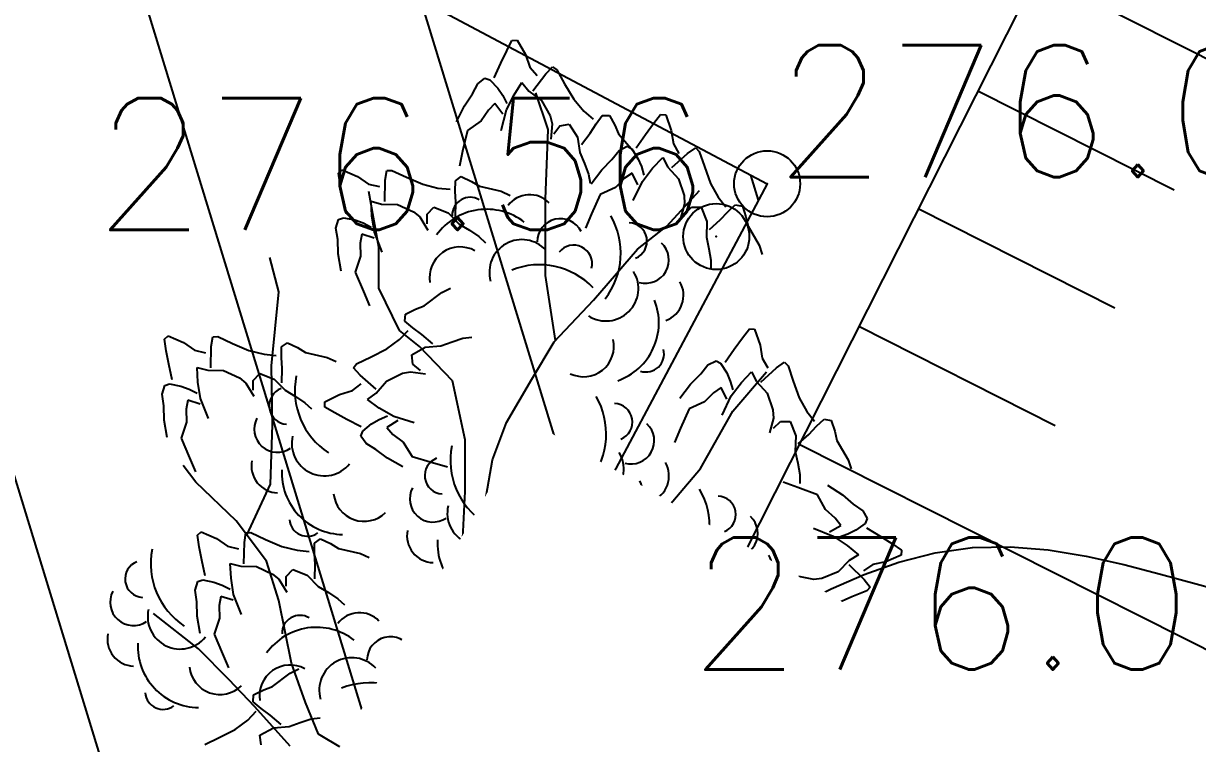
# Model space of a CAD drawing. Header units: millimetres. Extents: x 524954 to 526204, y 9523489 to 9524010.
# Drawn here: x 525325.79 to 525334.68, y 9523794.46 to 9523799.92 of the extents above; entities that cross this region are included whole.
import ezdxf
from ezdxf import colors
from ezdxf.entities.mleader import LeaderData, LeaderLine
from ezdxf.enums import TextEntityAlignment as Align
from ezdxf.math import Vec2, Vec3

# ---------------------------------------------------------------- set-up
doc = ezdxf.new("R2010")
doc.units = ezdxf.units.MM
doc.header["$PDMODE"] = 32
doc.header["$PDSIZE"] = 0.5
doc.linetypes.add('ACAD_ISO12W100', pattern=[21, 12, -3, 0, -3, 0, -3])
for name, color, linetype in [('Arbre', 34, 'ACAD_ISO12W100'), ('Bati', 6, 'Continuous'), ('Bati_H', 1, 'Continuous'), ('Bord Fleuve', 4, 'ACAD_ISO12W100'), ('CN_02_00', 4, 'Continuous'), ('ETQ IMPAIR', 7, 'Continuous'), ('Haut_Talus', 30, 'Continuous'), ('Talus', 2, 'Continuous'), ('TopoAlt', 3, 'Continuous'), ('TOPOJIS', 7, 'Continuous')]:
    doc.layers.add(name, color=color, linetype=linetype)
doc.styles.add('Simplex 1.0', font='Simplex.shx', dxfattribs={"width": 0.99, "height": 1})
doc.styles.get("Standard").update_dxf_attribs({"font": 'arial.ttf'})

# ---------------------------------------------------------------- blocks, each defined once
blk = doc.blocks.new('TCPOINT M')
at = {"color": 0}
blk.add_point((0, 0), dxfattribs=at)
at = {"layer": 'TopoAlt', "style": 'Simplex 1.0', "width": 0.99}
blk.add_attdef('ALT', (0.15, 0.15), '', height=1, dxfattribs=at)
blk = doc.blocks.new('v088')
at = {"color": 3, "linetype": 'Continuous'}
for p, q in [((-0.0239, 12.3184), (0.0161, 12.3965)), ((0.0161, 12.3965), (0.0546, 12.3999)), ((0.0546, 12.3999), (0.1184, 12.2906)), ((-0.0686, 12.2238), (-0.0239, 12.3184)), ((0.1184, 12.2906), (0.1522, 12.1952)), ((-0.1179, 12.1126), (-0.0686, 12.2238)), ((0.1522, 12.1952), (0.2074, 12.1313)), ((0.2717, 12.1435), (0.3242, 12.1966)), ((0.3242, 12.1966), (0.3557, 12.1751)), ((-0.2428, 12.0693), (-0.1881, 12.111)), ((-0.1881, 12.111), (-0.1505, 12.0986)), ((-0.1505, 12.0986), (-0.0915, 12.0354)), ((0.1746, 12.0155), (0.2717, 12.1435)), ((0.3557, 12.1751), (0.415, 12.0689)), ((-0.2828, 11.9912), (-0.2428, 12.0693)), ((-0.0915, 12.0354), (-0.0536, 11.98)), ((0.0317, 11.9844), (0.0922, 12.0781)), ((0.0922, 12.0781), (0.1437, 12.0135)), ((0.1437, 12.0135), (0.2395, 11.9416)), ((0.415, 12.0689), (0.4841, 11.9528)), ((-0.344, 11.9013), (-0.2828, 11.9912)), ((-0.1123, 11.9179), (-0.1618, 11.8694)), ((-0.0542, 11.8389), (-0.1123, 11.9179)), ((-0.0536, 11.98), (-0.0225, 11.9193)), ((-0.0252, 11.8718), (0.0317, 11.9844)), ((0.2395, 11.9416), (0.3048, 11.8248)), ((0.4841, 11.9528), (0.5601, 11.8616)), ((-0.4033, 11.7804), (-0.344, 11.9013)), ((-0.1618, 11.8694), (-0.2169, 11.7884)), ((-0.066, 11.7153), (-0.0252, 11.8718)), ((0.5601, 11.8616), (0.6304, 11.8005)), ((0.6527, 11.7656), (0.6994, 11.8293)), ((0.6994, 11.8293), (0.7544, 11.828)), ((0.7544, 11.828), (0.796, 11.7537)), ((1.0886, 11.7676), (1.1424, 11.8368)), ((1.1424, 11.8368), (1.1809, 11.833)), ((1.1809, 11.833), (1.2232, 11.7138)), ((-0.2169, 11.7884), (-0.3202, 11.714)), ((0.3048, 11.8248), (0.32, 11.7651)), ((0.32, 11.7651), (0.3106, 11.6498)), ((0.3344, 11.6895), (0.378, 11.7487)), ((0.378, 11.7487), (0.4498, 11.7623)), ((0.4498, 11.7623), (0.5114, 11.6644)), ((0.6075, 11.6944), (0.6527, 11.7656)), ((0.796, 11.7537), (0.824, 11.6885)), ((1.027, 11.683), (1.0886, 11.7676)), ((-0.3202, 11.714), (-0.3572, 11.5582)), ((0.5114, 11.6644), (0.5299, 11.5465)), ((0.5418, 11.6075), (0.6075, 11.6944)), ((0.824, 11.6885), (0.9344, 11.5607)), ((0.9578, 11.583), (1.027, 11.683)), ((1.2232, 11.7138), (1.2386, 11.6137)), ((0.7732, 11.4945), (0.827, 11.5637)), ((0.827, 11.5637), (0.8886, 11.5945)), ((0.8886, 11.5945), (0.9232, 11.5753)), ((0.9232, 11.5753), (0.9693, 11.5022)), ((0.9344, 11.5607), (0.97, 11.497)), ((1.2386, 11.6137), (1.2809, 11.5407)), ((1.3463, 11.5407), (1.4079, 11.583)), ((1.4079, 11.583), (1.4348, 11.556)), ((-0.3572, 11.5582), (-0.3824, 11.4437)), ((0.5299, 11.5465), (0.5653, 11.4632)), ((0.6962, 11.4176), (0.7732, 11.4945)), ((0.9693, 11.5022), (0.9963, 11.4406)), ((1.0809, 11.4291), (1.1578, 11.5099)), ((1.1578, 11.5099), (1.1963, 11.4368)), ((1.2271, 11.433), (1.3463, 11.5407)), ((1.4348, 11.556), (1.4733, 11.4406)), ((-1.2987, 11.3921), (-1.2695, 11.4174)), ((-1.2853, 11.3054), (-1.2987, 11.3921)), ((-1.2695, 11.4174), (-1.1537, 11.3664)), ((-0.9434, 11.3371), (-0.9319, 11.4109)), ((-0.9319, 11.4109), (-0.8938, 11.412)), ((-0.8938, 11.412), (-0.7835, 11.3608)), ((0.5653, 11.4632), (0.5962, 11.3829)), ((0.5962, 11.3829), (0.6091, 11.3149)), ((0.6155, 11.3099), (0.6962, 11.4176)), ((0.927, 11.3906), (0.8693, 11.3522)), ((0.9693, 11.3022), (0.927, 11.3906)), ((0.9963, 11.4406), (1.0155, 11.3753)), ((1.004, 11.3291), (1.0809, 11.4291)), ((1.1963, 11.4368), (1.2771, 11.3483)), ((1.4733, 11.4406), (1.5194, 11.3137)), ((-1.266, 11.2026), (-1.2853, 11.3054)), ((-1.1537, 11.3664), (-1.0704, 11.3089)), ((-1.0704, 11.3089), (-0.9882, 11.2895)), ((-0.9469, 11.1764), (-0.9434, 11.3371)), ((-0.7835, 11.3608), (-0.6595, 11.3072)), ((-0.6595, 11.3072), (-0.5444, 11.2779)), ((-0.4131, 11.2545), (-0.4126, 11.3334)), ((-0.4126, 11.3334), (-0.3673, 11.3647)), ((-0.3673, 11.3647), (-0.2901, 11.3288)), ((-0.2901, 11.3288), (-0.2291, 11.2925)), ((0.8693, 11.3522), (0.8001, 11.2829)), ((0.9347, 11.1829), (1.004, 11.3291)), ((1.2771, 11.3483), (1.3194, 11.2214)), ((1.5194, 11.3137), (1.5771, 11.2099)), ((-0.5444, 11.2779), (-0.4516, 11.2697)), ((-0.4079, 11.1703), (-0.4131, 11.2545)), ((-0.2291, 11.2925), (-0.0648, 11.2537)), ((-0.0648, 11.2537), (0.0014, 11.223)), ((0.6847, 11.2291), (0.6193, 11.0829)), ((0.8001, 11.2829), (0.6847, 11.2291)), ((1.3194, 11.2214), (1.3232, 11.1598)), ((1.5771, 11.2099), (1.6348, 11.1368)), ((-1.2408, 11.0836), (-1.266, 11.2026)), ((-1.0503, 11.1789), (-0.9708, 11.1567)), ((-1.0444, 11.0675), (-1.0503, 11.1789)), ((-0.9708, 11.1567), (-0.851, 11.1547)), ((-0.851, 11.1547), (-0.7296, 11.0984)), ((-0.6257, 11.0796), (-0.5755, 11.1328)), ((-0.5755, 11.1328), (-0.4682, 11.0896)), ((-0.4102, 11.0614), (-0.4079, 11.1703)), ((1.3232, 11.1598), (1.2925, 11.0483)), ((1.3232, 11.0829), (1.3771, 11.1329)), ((1.3771, 11.1329), (1.4502, 11.1329)), ((1.4502, 11.1329), (1.4925, 11.0252)), ((1.6502, 11.0983), (1.7079, 11.1522)), ((1.7079, 11.1522), (1.7617, 11.1406)), ((1.7617, 11.1406), (1.7887, 11.0598)), ((-1.3166, 10.9752), (-1.2967, 11.0411)), ((-1.2967, 11.0411), (-1.2589, 11.0531)), ((-1.2589, 11.0531), (-1.1741, 11.0365)), ((-1.1741, 11.0365), (-1.1109, 11.0139)), ((-1.0245, 10.9429), (-1.0444, 11.0675)), ((-0.7296, 11.0984), (-0.6822, 11.0589)), ((-0.6822, 11.0589), (-0.6222, 10.96)), ((-0.6263, 11.0061), (-0.6257, 11.0796)), ((-0.4682, 11.0896), (-0.3841, 11.005)), ((0.6193, 11.0829), (0.5731, 10.9752)), ((1.5117, 10.9637), (1.5925, 11.0368)), ((1.5925, 11.0368), (1.6502, 11.0983)), ((1.7887, 11.0598), (1.8041, 10.9906)), ((-1.3032, 10.8885), (-1.3166, 10.9752)), ((-1.1109, 11.0139), (-1.0501, 10.983)), ((-0.9657, 10.7922), (-1.0245, 10.9429)), ((-0.3841, 11.005), (-0.3065, 10.9583)), ((-0.3065, 10.9583), (-0.2344, 10.9114)), ((1.4925, 11.0252), (1.4886, 10.906)), ((1.8041, 10.9906), (1.8887, 10.8444)), ((-1.3, 10.7798), (-1.3032, 10.8885)), ((-1.122, 10.9292), (-1.1336, 10.8608)), ((-1.1336, 10.8608), (-1.1308, 10.7629)), ((-1.0286, 10.8992), (-1.122, 10.9292)), ((-0.2344, 10.9114), (-0.1841, 10.8638)), ((1.4886, 10.906), (1.5079, 10.8175)), ((-1.2771, 10.6471), (-1.3, 10.7798)), ((-1.1308, 10.7629), (-1.1708, 10.642)), ((1.5079, 10.8175), (1.5233, 10.7329)), ((1.8887, 10.8444), (1.9118, 10.7752)), ((1.5233, 10.7329), (1.5233, 10.6636)), ((-1.1708, 10.642), (-1.1094, 10.4942)), ((-1.1094, 10.4942), (-1.0628, 10.3867)), ((-0.514, 10.4875), (-0.4484, 10.5194)), ((-0.648, 10.3846), (-0.514, 10.4875)), ((-0.7957, 10.2682), (-0.7912, 10.3231)), ((-0.7912, 10.3231), (-0.7146, 10.3603)), ((-0.7146, 10.3603), (-0.648, 10.3846)), ((-0.7348, 10.218), (-0.7957, 10.2682)), ((-2.6162, 10.1323), (-2.587, 10.1577)), ((-2.587, 10.1577), (-2.4712, 10.1066)), ((-2.2608, 10.0773), (-2.2494, 10.1511)), ((-2.2494, 10.1511), (-2.2113, 10.1522)), ((-2.2113, 10.1522), (-2.101, 10.101)), ((-0.8359, 10.1311), (-0.7709, 10.1978)), ((-0.6662, 10.1688), (-0.7348, 10.218)), ((-0.5833, 10.0982), (-0.6662, 10.1688)), ((-0.4378, 10.1134), (-0.3559, 10.1397)), ((-0.3559, 10.1397), (-0.2873, 10.1487)), ((1.7002, 10.0578), (1.7617, 10.1424)), ((1.7617, 10.1424), (1.8156, 10.2117)), ((1.8156, 10.2117), (1.8541, 10.2078)), ((1.8541, 10.2078), (1.8964, 10.0886)), ((-2.6028, 10.0456), (-2.6162, 10.1323)), ((-2.4712, 10.1066), (-2.3879, 10.0492)), ((-2.3879, 10.0492), (-2.3057, 10.0298)), ((-2.2643, 9.9167), (-2.2608, 10.0773)), ((-2.101, 10.101), (-1.977, 10.0475)), ((-1.7305, 9.9947), (-1.7301, 10.0737)), ((-1.7301, 10.0737), (-1.6848, 10.1049)), ((-1.6848, 10.1049), (-1.6075, 10.069)), ((-1.6075, 10.069), (-1.5466, 10.0327)), ((-1.0512, 9.9981), (-0.9313, 10.0604)), ((-0.9313, 10.0604), (-0.8359, 10.1311)), ((-0.7431, 10.0152), (-0.6418, 10.0712)), ((-0.6418, 10.0712), (-0.5231, 10.0829)), ((-0.5231, 10.0829), (-0.4378, 10.1134)), ((1.631, 9.9578), (1.7002, 10.0578)), ((1.8964, 10.0886), (1.9118, 9.9886)), ((-2.5835, 9.9428), (-2.6028, 10.0456)), ((-1.977, 10.0475), (-1.8618, 10.0181)), ((-1.8618, 10.0181), (-1.7691, 10.0099)), ((-1.7254, 9.9105), (-1.7305, 9.9947)), ((-1.5466, 10.0327), (-1.3822, 9.9939)), ((-1.3822, 9.9939), (-1.316, 9.9632)), ((-1.1606, 9.945), (-1.0512, 9.9981)), ((-0.7336, 9.9427), (-0.7431, 10.0152)), ((1.5002, 9.9386), (1.5617, 9.9693)), ((1.5617, 9.9693), (1.5963, 9.9501)), ((1.9118, 9.9886), (1.9541, 9.9155)), ((-2.5582, 9.8238), (-2.5835, 9.9428)), ((-2.3678, 9.9191), (-2.2883, 9.8969)), ((-2.3619, 9.8077), (-2.3678, 9.9191)), ((-2.2883, 9.8969), (-2.1685, 9.895)), ((-2.1685, 9.895), (-2.0471, 9.8386)), ((-1.9432, 9.8199), (-1.893, 9.873)), ((-1.893, 9.873), (-1.7856, 9.8299)), ((-1.7277, 9.8016), (-1.7254, 9.9105)), ((-1.1838, 9.9148), (-1.1606, 9.945)), ((-1.1339, 9.8592), (-1.1838, 9.9148)), ((-0.9342, 9.8156), (-0.8138, 9.874)), ((-0.8138, 9.874), (-0.7533, 9.8858)), ((-0.7533, 9.8858), (-0.6387, 9.8698)), ((-0.677, 9.8958), (-0.7336, 9.9427)), ((1.4463, 9.8693), (1.5002, 9.9386)), ((1.5963, 9.9501), (1.6425, 9.877)), ((1.6425, 9.877), (1.6694, 9.8155)), ((1.7541, 9.8039), (1.831, 9.8847)), ((1.831, 9.8847), (1.8695, 9.8116)), ((1.9002, 9.8078), (2.0195, 9.9155)), ((2.0195, 9.9155), (2.081, 9.9578)), ((2.081, 9.9578), (2.1079, 9.9309)), ((2.1079, 9.9309), (2.1464, 9.8155)), ((-2.634, 9.7155), (-2.6142, 9.7814)), ((-2.6142, 9.7814), (-2.5764, 9.7933)), ((-2.5764, 9.7933), (-2.4916, 9.7768)), ((-2.3419, 9.6831), (-2.3619, 9.8077)), ((-2.0471, 9.8386), (-1.9997, 9.7992)), ((-1.9997, 9.7992), (-1.9397, 9.7002)), ((-1.9438, 9.7464), (-1.9432, 9.8199)), ((-1.7856, 9.8299), (-1.7015, 9.7452)), ((-1.1923, 9.7429), (-1.1254, 9.7944)), ((-1.0116, 9.755), (-1.1339, 9.8592)), ((-1.0114, 9.724), (-0.9342, 9.8156)), ((1.2886, 9.6847), (1.3694, 9.7924)), ((1.3694, 9.7924), (1.4463, 9.8693)), ((1.6694, 9.8155), (1.6887, 9.7501)), ((1.6771, 9.7039), (1.7541, 9.8039)), ((1.8695, 9.8116), (1.9502, 9.7232)), ((2.1464, 9.8155), (2.1926, 9.6885)), ((-2.6206, 9.6288), (-2.634, 9.7155)), ((-2.4916, 9.7768), (-2.4283, 9.7541)), ((-2.4283, 9.7541), (-2.3676, 9.7232)), ((-1.7015, 9.7452), (-1.624, 9.6985)), ((-1.624, 9.6985), (-1.5519, 9.6516)), ((-1.4022, 9.6572), (-1.2895, 9.7147)), ((-1.2895, 9.7147), (-1.1923, 9.7429)), ((-1.0789, 9.6763), (-1.0114, 9.724)), ((1.5425, 9.727), (1.4733, 9.6578)), ((1.6002, 9.7655), (1.5425, 9.727)), ((1.6425, 9.677), (1.6002, 9.7655)), ((1.6079, 9.5578), (1.6771, 9.7039)), ((1.9502, 9.7232), (1.9925, 9.5962)), ((-2.6175, 9.52), (-2.6206, 9.6288)), ((-2.4395, 9.6694), (-2.4511, 9.6011)), ((-2.3461, 9.6395), (-2.4395, 9.6694)), ((-2.2831, 9.5325), (-2.3419, 9.6831)), ((-1.5519, 9.6516), (-1.5015, 9.6041)), ((-1.401, 9.6186), (-1.4022, 9.6572)), ((-1.3254, 9.5742), (-1.401, 9.6186)), ((-0.9888, 9.6106), (-1.0789, 9.6763)), ((-0.8796, 9.5473), (-0.9888, 9.6106)), ((1.3579, 9.6039), (1.2925, 9.4577)), ((1.4733, 9.6578), (1.3579, 9.6039)), ((2.1926, 9.6885), (2.2503, 9.5847)), ((-2.5946, 9.3874), (-2.6175, 9.52)), ((-2.4511, 9.6011), (-2.4483, 9.5032)), ((-1.2335, 9.5242), (-1.3254, 9.5742)), ((-1.1253, 9.4685), (-1.2335, 9.5242)), ((-1.0467, 9.4905), (-0.9892, 9.5252)), ((-0.9892, 9.5252), (-0.9269, 9.5527)), ((-0.8484, 9.5165), (-0.9306, 9.463)), ((-0.7257, 9.4976), (-0.8796, 9.5473)), ((1.9964, 9.5347), (1.9656, 9.4231)), ((1.9925, 9.5962), (1.9964, 9.5347)), ((2.2503, 9.5847), (2.308, 9.5116)), ((2.3233, 9.4731), (2.381, 9.527)), ((2.381, 9.527), (2.4349, 9.5154)), ((2.4349, 9.5154), (2.4618, 9.4347)), ((-2.4483, 9.5032), (-2.4883, 9.3823)), ((-1.1278, 9.3984), (-1.1132, 9.4352)), ((-1.1132, 9.4352), (-1.0467, 9.4905)), ((-0.9306, 9.463), (-0.885, 9.4108)), ((1.2925, 9.4577), (1.2463, 9.35)), ((1.9964, 9.4577), (2.0502, 9.5077)), ((2.0502, 9.5077), (2.1233, 9.5077)), ((2.1233, 9.5077), (2.1656, 9.4)), ((2.2657, 9.4116), (2.3233, 9.4731)), ((2.4618, 9.4347), (2.4772, 9.3654)), ((-2.4883, 9.3823), (-2.4269, 9.2344)), ((-1.0892, 9.3413), (-1.1278, 9.3984)), ((-1.0136, 9.2969), (-1.0892, 9.3413)), ((-0.885, 9.4108), (-0.8073, 9.3511)), ((-0.8073, 9.3511), (-0.7389, 9.2437)), ((2.1656, 9.4), (2.1618, 9.2808)), ((2.1849, 9.3385), (2.2657, 9.4116)), ((2.4772, 9.3654), (2.5618, 9.2193)), ((-0.9273, 9.2307), (-1.0136, 9.2969)), ((2.1618, 9.2808), (2.181, 9.1923)), ((-2.4269, 9.2344), (-2.3802, 9.1269)), ((-0.81, 9.1646), (-0.9273, 9.2307)), ((-0.7389, 9.2437), (-0.5855, 9.1979)), ((-0.5855, 9.1979), (-0.4727, 9.1661)), ((2.181, 9.1923), (2.1964, 9.1077)), ((2.5618, 9.2193), (2.5849, 9.15)), ((2.1964, 9.1077), (2.1964, 9.0385)), ((2.1801, 9.009), (2.0697, 9.0483)), ((2.3301, 8.953), (2.1801, 9.009)), ((2.4064, 9.0272), (2.519, 8.9533)), ((2.3912, 8.8412), (2.3301, 8.953)), ((2.519, 8.9533), (2.6006, 8.8814)), ((2.4646, 8.7765), (2.3912, 8.8412)), ((2.6006, 8.8814), (2.6731, 8.832)), ((2.6731, 8.832), (2.7077, 8.7725)), ((2.421, 8.6735), (2.5067, 8.7213)), ((2.5067, 8.7213), (2.4646, 8.7765)), ((2.6907, 8.7368), (2.6207, 8.6861)), ((2.7077, 8.7725), (2.6907, 8.7368)), ((-2.3661, 8.6466), (-2.3369, 8.6719)), ((-2.3527, 8.5599), (-2.3661, 8.6466)), ((-2.3369, 8.6719), (-2.2212, 8.6209)), ((-2.0108, 8.5916), (-1.9993, 8.6654)), ((-1.9993, 8.6654), (-1.9613, 8.6665)), ((-1.9613, 8.6665), (-1.8509, 8.6153)), ((2.2998, 8.7005), (2.4501, 8.6406)), ((2.4501, 8.6406), (2.5548, 8.5702)), ((2.5609, 8.6554), (2.4969, 8.632)), ((2.6207, 8.6861), (2.5609, 8.6554)), ((2.7005, 8.7027), (2.8047, 8.6399)), ((2.8047, 8.6399), (2.8931, 8.5838)), ((-2.3334, 8.4571), (-2.3527, 8.5599)), ((-2.2212, 8.6209), (-2.1379, 8.5634)), ((-2.1379, 8.5634), (-2.0557, 8.544)), ((-2.0143, 8.4309), (-2.0108, 8.5916)), ((-1.8509, 8.6153), (-1.7269, 8.5617)), ((-1.7269, 8.5617), (-1.6118, 8.5324)), ((-1.4805, 8.509), (-1.4801, 8.5879)), ((-1.4801, 8.5879), (-1.4347, 8.6192)), ((-1.4347, 8.6192), (-1.3575, 8.5833)), ((-1.3575, 8.5833), (-1.2966, 8.547)), ((-1.2966, 8.547), (-1.1322, 8.5082)), ((2.5548, 8.5702), (2.6402, 8.4985)), ((2.8931, 8.5838), (2.9656, 8.5345)), ((-2.3082, 8.3381), (-2.3334, 8.4571)), ((-1.6118, 8.5324), (-1.519, 8.5242)), ((-1.4754, 8.4248), (-1.4805, 8.509)), ((-1.1322, 8.5082), (-1.066, 8.4775)), ((2.5697, 8.4555), (2.4865, 8.3693)), ((2.6402, 8.4985), (2.5697, 8.4555)), ((2.9641, 8.4958), (2.8478, 8.4461)), ((2.9656, 8.5345), (2.9641, 8.4958)), ((-2.1178, 8.4334), (-2.0382, 8.4112)), ((-2.1118, 8.322), (-2.1178, 8.4334)), ((-2.0382, 8.4112), (-1.9184, 8.4092)), ((-1.9184, 8.4092), (-1.7971, 8.3529)), ((-1.6931, 8.3341), (-1.643, 8.3873)), ((-1.643, 8.3873), (-1.5356, 8.3441)), ((-1.4776, 8.3159), (-1.4754, 8.4248)), ((2.4865, 8.3693), (2.3625, 8.3191)), ((2.5678, 8.4245), (2.6828, 8.3123)), ((2.749, 8.4244), (2.6787, 8.3776)), ((2.8478, 8.4461), (2.749, 8.4244)), ((-2.384, 8.2298), (-2.3641, 8.2956)), ((-2.3641, 8.2956), (-2.3264, 8.3076)), ((-2.3264, 8.3076), (-2.2415, 8.291)), ((-2.2415, 8.291), (-2.1783, 8.2684)), ((-2.0919, 8.1974), (-2.1118, 8.322)), ((-1.7971, 8.3529), (-1.7497, 8.3134)), ((-1.7497, 8.3134), (-1.6897, 8.2145)), ((-1.6937, 8.2606), (-1.6931, 8.3341)), ((-1.5356, 8.3441), (-1.4515, 8.2595)), ((2.3013, 8.3113), (2.188, 8.335)), ((2.2245, 8.3065), (2.2778, 8.2559)), ((2.3625, 8.3191), (2.3013, 8.3113)), ((2.6828, 8.3123), (2.7289, 8.2536)), ((-2.3706, 8.1431), (-2.384, 8.2298)), ((-2.1895, 8.1837), (-2.2011, 8.1153)), ((-2.0961, 8.1537), (-2.1895, 8.1837)), ((-2.1783, 8.2684), (-2.1175, 8.2375)), ((-2.0331, 8.0467), (-2.0919, 8.1974)), ((-1.4515, 8.2595), (-1.374, 8.2128)), ((-1.374, 8.2128), (-1.3019, 8.1659)), ((2.2824, 8.183), (2.1776, 8.1339)), ((2.2778, 8.2559), (2.2824, 8.183)), ((2.7037, 8.225), (2.591, 8.1793)), ((2.7289, 8.2536), (2.7037, 8.225)), ((-2.3674, 8.0343), (-2.3706, 8.1431)), ((-2.2011, 8.1153), (-2.1982, 8.0174)), ((-1.3019, 8.1659), (-1.2515, 8.1184)), ((1.9713, 8.1055), (1.8878, 8.0848)), ((2.0584, 8.1303), (1.9713, 8.1055)), ((2.1776, 8.1339), (2.0584, 8.1303)), ((2.1174, 8.1109), (2.1954, 8.0349)), ((2.4672, 8.1253), (2.3672, 8.0611)), ((2.591, 8.1793), (2.4672, 8.1253)), ((-2.3445, 7.9016), (-2.3674, 8.0343)), ((-2.1982, 8.0174), (-2.2383, 7.8966)), ((1.8878, 8.0848), (1.8187, 8.0804)), ((2.1954, 8.0349), (2.2605, 7.9811)), ((2.3672, 8.0611), (2.2979, 7.9989)), ((2.2605, 7.9811), (2.3179, 7.927)), ((2.3179, 7.927), (2.3098, 7.8725)), ((-2.2383, 7.8966), (-2.1768, 7.7487)), ((1.8965, 7.8022), (1.7861, 7.8414)), ((2.2308, 7.8405), (2.1627, 7.8208)), ((2.3098, 7.8725), (2.2308, 7.8405)), ((-2.1768, 7.7487), (-2.1302, 7.6412)), ((2.0465, 7.7461), (1.8965, 7.8022)), ((2.1627, 7.8208), (2.0222, 7.7271)), ((2.1075, 7.6343), (2.0465, 7.7461)), ((2.1227, 7.8203), (2.2353, 7.7465)), ((2.2353, 7.7465), (2.3169, 7.6746)), ((2.0222, 7.7271), (1.9545, 7.6997)), ((2.3169, 7.6746), (2.3894, 7.6252)), ((-1.7972, 7.4997), (-1.6632, 7.6026)), ((-1.6632, 7.6026), (-1.5976, 7.6345)), ((2.1809, 7.5696), (2.1075, 7.6343)), ((2.223, 7.5144), (2.1809, 7.5696)), ((2.3894, 7.6252), (2.424, 7.5657)), ((2.424, 7.5657), (2.407, 7.5299)), ((-1.9404, 7.4382), (-1.8638, 7.4754)), ((-1.8638, 7.4754), (-1.7972, 7.4997)), ((2.0162, 7.4937), (2.1664, 7.4338)), ((2.1373, 7.4666), (2.223, 7.5144)), ((2.337, 7.4793), (2.2772, 7.4485)), ((2.407, 7.5299), (2.337, 7.4793)), ((2.4169, 7.4959), (2.521, 7.4331)), ((-1.9448, 7.3833), (-1.9404, 7.4382)), ((-1.8839, 7.3331), (-1.9448, 7.3833)), ((2.1664, 7.4338), (2.2711, 7.3633)), ((2.2772, 7.4485), (2.2132, 7.4252)), ((2.521, 7.4331), (2.6094, 7.377)), ((-1.985, 7.2461), (-1.9201, 7.3129)), ((-1.8154, 7.2839), (-1.8839, 7.3331)), ((-1.0336, 7.2746), (-0.9936, 7.3527)), ((-0.9936, 7.3527), (-0.9551, 7.3561)), ((-0.9551, 7.3561), (-0.8913, 7.2468)), ((2.2711, 7.3633), (2.3565, 7.2916)), ((2.3565, 7.2916), (2.286, 7.2486)), ((2.6094, 7.377), (2.6819, 7.3276)), ((2.6819, 7.3276), (2.6805, 7.289)), ((-2.0805, 7.1754), (-1.985, 7.2461)), ((-1.7325, 7.2133), (-1.8154, 7.2839)), ((-1.6722, 7.1979), (-1.587, 7.2285)), ((-1.587, 7.2285), (-1.5051, 7.2548)), ((-1.5051, 7.2548), (-1.4365, 7.2638)), ((-1.0783, 7.18), (-1.0336, 7.2746)), ((-0.8913, 7.2468), (-0.8575, 7.1514)), ((2.286, 7.2486), (2.2028, 7.1624)), ((2.2841, 7.2177), (2.3991, 7.1055)), ((2.4653, 7.2176), (2.395, 7.1707)), ((2.5641, 7.2392), (2.4653, 7.2176)), ((2.6805, 7.289), (2.5641, 7.2392)), ((-2.2004, 7.1132), (-2.0805, 7.1754)), ((-1.8923, 7.1303), (-1.791, 7.1862)), ((-1.8828, 7.0578), (-1.8923, 7.1303)), ((-1.791, 7.1862), (-1.6722, 7.1979)), ((-1.1277, 7.0688), (-1.0783, 7.18)), ((-0.8575, 7.1514), (-0.8023, 7.0875)), ((-0.7381, 7.0997), (-0.6855, 7.1528)), ((-0.6855, 7.1528), (-0.654, 7.1313)), ((-0.654, 7.1313), (-0.5947, 7.0251)), ((2.0176, 7.1045), (1.9044, 7.1282)), ((2.2028, 7.1624), (2.0788, 7.1122)), ((-2.3098, 7.06), (-2.2004, 7.1132)), ((-0.8351, 6.9716), (-0.7381, 7.0997)), ((1.9408, 7.0996), (1.9941, 7.049)), ((2.0788, 7.1122), (2.0176, 7.1045)), ((2.3991, 7.1055), (2.4452, 7.0467))]:
    blk.add_line(p, q, dxfattribs=at)
at = {"linetype": 'Continuous'}
for p, q in [((0.2897, 11.7219), (0.1969, 11.9998)), ((0.2697, 11.1929), (0.2897, 11.7219)), ((-0.9914, 10.8307), (-1.0686, 11.252)), ((1.1882, 10.9882), (1.4374, 11.2608)), ((0.2693, 10.6145), (0.2697, 11.1929)), ((0.9679, 10.8157), (1.1882, 10.9882)), ((-0.9911, 10.5198), (-0.9914, 10.8307)), ((0.6339, 10.4293), (0.9679, 10.8157)), ((-1.7492, 10.4915), (-1.8168, 10.7513)), ((0.3448, 10.1217), (0.2693, 10.6145)), ((-0.8352, 10.1996), (-0.9911, 10.5198)), ((-1.8059, 9.9306), (-1.7492, 10.4915)), ((0.3358, 10.1122), (0.6339, 10.4293)), ((-0.6834, 10.0784), (-0.8352, 10.1996)), ((-0.4354, 9.8162), (-0.6834, 10.0784)), ((0.1676, 9.8288), (0.3358, 10.1122)), ((-1.7966, 9.483), (-1.8059, 9.9306)), ((1.6901, 9.587), (1.945, 9.8846)), ((-0.339, 9.3704), (-0.4354, 9.8162)), ((-0.0246, 9.5014), (0.1676, 9.8288)), ((1.4442, 9.1527), (1.6901, 9.587)), ((-1.8121, 9.0349), (-1.7966, 9.483)), ((-0.1306, 9.2193), (-0.0246, 9.5014)), ((-0.337, 8.9787), (-0.339, 9.3704)), ((-2.3783, 9.048), (-2.4742, 9.1766)), ((-0.1861, 8.901), (-0.1306, 9.2193)), ((1.08, 8.7222), (1.4442, 9.1527)), ((-2.0737, 8.7558), (-2.3783, 9.048)), ((-1.992, 8.6473), (-1.8121, 9.0349)), ((-0.3597, 8.574), (-0.337, 8.9787)), ((-0.2308, 8.6575), (-0.1861, 8.901)), ((-1.8434, 8.4497), (-2.0737, 8.7558)), ((0.7177, 8.5032), (1.08, 8.7222)), ((-0.2426, 8.3277), (-0.2308, 8.6575)), ((-0.3105, 8.0091), (-0.3597, 8.574)), ((-1.7501, 8.1531), (-1.8434, 8.4497)), ((0.4236, 8.2918), (0.7177, 8.5032)), ((1.8546, 8.2596), (1.9129, 8.4473)), ((-0.1735, 7.9995), (-0.2426, 8.3277)), ((0.2621, 7.9837), (0.4236, 8.2918)), ((1.7363, 7.971), (1.8546, 8.2596)), ((-1.6531, 7.6763), (-1.7501, 8.1531)), ((-2.3581, 7.786), (-2.6995, 8.0525)), ((-0.2742, 7.4626), (-0.3105, 8.0091)), ((-0.0959, 7.5596), (-0.1735, 7.9995)), ((-0.0934, 7.5087), (0.2621, 7.9837)), ((1.617, 7.726), (1.7363, 7.971)), ((-2.1294, 7.5544), (-2.3581, 7.786)), ((-1.5474, 7.38), (-1.6531, 7.6763)), ((1.4808, 7.3998), (1.617, 7.726)), ((-0.0745, 7.1309), (-0.0959, 7.5596)), ((-1.9323, 7.3471), (-2.1294, 7.5544)), ((-0.2365, 6.8477), (-0.2742, 7.4626)), ((1.4418, 7.1813), (1.4808, 7.3998)), ((-1.6648, 7.048), (-1.9323, 7.3471)), ((-1.4491, 7.1395), (-1.5474, 7.38)), ((-1.2665, 7.0314), (-1.4491, 7.1395)), ((-0.0837, 6.6768), (-0.0745, 7.1309)), ((1.3209, 7.0171), (1.4418, 7.1813)), ((1.5755, 7.0348), (1.778, 7.1634)), ((1.778, 7.1634), (1.983, 7.1739)), ((1.983, 7.1739), (2.2139, 7.1352))]:
    blk.add_line(p, q, dxfattribs=at)
at = {"color": 3, "linetype": 'Continuous'}
for centre, major_axis, start_param, end_param in [((-0.3005, 11.0717), (0.0964, 0.0964), 0.254619, 2.377018), ((0.1501, 11.0237), (0.1445, 0.1445), 6.263619, 7.998733), ((-0.1756, 10.6509), (0.3298, 0.3298), 0.12682, 1.733702), ((0.3829, 10.8698), (-0.1246, 0.1246), 4.396235, 7.060094), ((0.2754, 10.7857), (0.3995, 0.3995), 4.836335, 6.022049), ((0.8987, 10.8757), (0.099, 0.099), 4.31771, 7.031286), ((0.0911, 10.6412), (0.1741, 0.1741), 6.236163, 8.918901), ((0.4834, 10.7051), (-0.099, 0.099), 3.680741, 6.394318), ((1.0287, 10.7332), (-0.1246, 0.1246), 2.081137, 4.744996), ((-0.3757, 10.5998), (0.1641, 0.1641), 0.282297, 2.520721), ((0.2226, 10.1318), (-0.3995, 0.3995), 4.689978, 5.875693), ((0.7276, 10.5169), (-0.1741, 0.1741), 1.793126, 4.475865), ((1.1114, 10.4666), (-0.1445, 0.1445), 2.713295, 4.448408), ((0.6623, 10.2582), (-0.3298, 0.3298), 2.69514, 4.302022), ((0.5573, 10.0804), (0.1641, 0.1641), 3.478918, 5.717341), ((1.0314, 10.0206), (0.0964, 0.0964), 3.62262, 5.745019), ((-1.0632, 9.7428), (0.3995, 0.3995), 2.158504, 3.344219), ((-1.6825, 9.6282), (-0.099, 0.099), -0.421529, 2.292047), ((0.1648, 9.4153), (0.3995, 0.3995), 4.836335, 6.022049), ((0.7881, 9.5054), (-0.099, 0.099), 2.746913, 5.46049), ((-1.7599, 9.4514), (-0.1246, 0.1246), 0.293965, 2.957824), ((0.9181, 9.3628), (0.1246, 0.1246), 3.651933, 6.315792), ((-1.4053, 9.3432), (0.1741, 0.1741), 2.133893, 4.816631), ((0.1148, 9.2139), (-0.3995, 0.3995), 0.587708, 1.773422), ((0.617, 9.1466), (-0.1741, 0.1741), 1.793126, 4.475865), ((-1.7527, 9.1724), (-0.1445, 0.1445), 0.590553, 2.325666), ((-0.5045, 9.0993), (0.099, 0.099), 1.149268, 3.862844), ((1.0008, 9.0963), (-0.1445, 0.1445), 2.713295, 4.448408), ((-1.2605, 9.1191), (0.3298, 0.3298), 2.307735, 3.914618), ((-0.5819, 8.9225), (0.1246, 0.1246), 1.864761, 4.52862), ((0.5518, 8.8878), (-0.3298, 0.3298), 2.69514, 4.302022), ((0.9486, 8.7133), (-0.3995, 0.3995), 3.265538, 4.451253), ((-1.1039, 8.9843), (0.1641, 0.1641), 2.463212, 4.701636), ((1.5719, 8.8034), (0.099, 0.099), 4.31771, 7.031286), ((-0.2273, 8.8143), (0.1741, 0.1741), 2.133893, 4.816631), ((-1.5338, 8.7756), (0.0964, 0.0964), 2.435534, 4.557933), ((0.4467, 8.71), (-0.1641, 0.1641), 1.908121, 4.146545), ((1.7019, 8.6608), (0.1246, 0.1246), 3.651933, 6.315792), ((-0.5746, 8.6435), (0.1445, 0.1445), 2.161349, 3.896462), ((0.9208, 8.6502), (0.0964, 0.0964), 3.62262, 5.745019), ((-2.1547, 8.4302), (0.3995, 0.3995), 2.158504, 3.344219), ((-0.0825, 8.5902), (0.3298, 0.3298), 2.307735, 3.914618), ((1.4008, 8.4446), (0.1741, 0.1741), 3.363922, 6.046661), ((1.7845, 8.3943), (-0.1445, 0.1445), 2.713295, 4.448408), ((-2.774, 8.3155), (-0.099, 0.099), -0.421529, 2.292047), ((0.0741, 8.4554), (0.1641, 0.1641), 2.463212, 4.701636), ((-0.0612, 8.1267), (-0.3995, 0.3995), 3.265538, 4.451253), ((0.5622, 8.2168), (0.099, 0.099), 4.31771, 7.031286), ((1.3355, 8.1858), (-0.3298, 0.3298), 2.69514, 4.302022), ((-2.8514, 8.1388), (-0.1246, 0.1246), 0.293965, 2.957824), ((-0.3558, 8.2467), (0.0964, 0.0964), 2.435534, 4.557933), ((0.6922, 8.0742), (-0.1246, 0.1246), 2.081137, 4.744996), ((-2.4968, 8.0306), (0.1741, 0.1741), 2.133893, 4.816631), ((-1.5891, 7.9031), (0.0964, 0.0964), 0.254619, 2.377018), ((-1.1385, 7.8551), (-0.1445, 0.1445), 4.692823, 6.427936), ((1.2305, 8.008), (0.1641, 0.1641), 3.478918, 5.717341), ((-1.4642, 7.4823), (0.3298, 0.3298), 0.12682, 1.733702), ((0.391, 7.858), (0.1741, 0.1741), 3.363922, 6.046661), ((1.7045, 7.9482), (-0.0964, 0.0964), 2.051824, 4.174223), ((-2.8441, 7.8598), (-0.1445, 0.1445), 0.590553, 2.325666), ((-2.352, 7.8064), (0.3298, 0.3298), 2.307735, 3.914618), ((-0.9057, 7.7012), (0.1246, 0.1246), 5.967031, 8.63089), ((0.7748, 7.8077), (-0.1445, 0.1445), 2.713295, 4.448408), ((-1.1975, 7.4726), (-0.1741, 0.1741), 4.665366, 7.348105), ((0.3258, 7.5992), (0.3298, 0.3298), 4.265936, 5.872819), ((-1.6643, 7.4312), (-0.1641, 0.1641), -1.288499, 0.949924), ((-0.8052, 7.5365), (-0.099, 0.099), 3.680741, 6.394318), ((-2.1954, 7.6717), (0.1641, 0.1641), 2.463212, 4.701636), ((-1.0661, 6.9632), (-0.3995, 0.3995), 4.689978, 5.875693), ((0.2207, 7.4214), (0.1641, 0.1641), 3.478918, 5.717341), ((-2.6253, 7.463), (0.0964, 0.0964), 2.435534, 4.557933), ((0.6948, 7.3616), (-0.0964, 0.0964), 2.051824, 4.174223)]:
    blk.add_ellipse(centre, major_axis=major_axis, ratio=1, start_param=start_param, end_param=end_param, dxfattribs=at)

msp = doc.modelspace()

# ---------------------------------------------------------------- hatches: boundary and pattern name
at = {"layer": 'Bati_H'}
h = msp.add_hatch(dxfattribs=at)
h.set_pattern_fill('_U', color=256, scale=2, angle=-72.98102, style=0, pattern_type=0)
h.set_pattern_definition([(287.018979527, (0, 0), (1.9124157077, 0.58537693926), [])])
h.paths.add_polyline_path([(525331.4247, 9523798.7036), (525322.695, 9523782.2723), (525307.7693, 9523790.1377), (525312.1661, 9523798.7347), (525313.7441, 9523797.7989), (525318.1764, 9523805.735), (525318.1794, 9523805.7406)])
at = {"layer": 'Bord Fleuve', "ltscale": 0.5}
h = msp.add_hatch(dxfattribs=at)
h.set_pattern_fill('ANSI33', color=135, scale=2, angle=15, style=0)
edge = h.paths.add_edge_path()
edge.add_line((525439.3507, 9523820.3804), (525429.4285, 9523796.0204))
edge.add_line((525429.4285, 9523796.0204), (525428.8842, 9523788.1014))
edge.add_line((525428.8842, 9523788.1014), (525428.3528, 9523783.6129))
edge.add_line((525428.3528, 9523783.6129), (525432.3447, 9523771.0442))
edge.add_line((525432.3447, 9523771.0442), (525425.1553, 9523761.3956))
edge.add_line((525425.1553, 9523761.3956), (525425.603, 9523757.8565))
edge.add_line((525425.603, 9523757.8565), (525425.3921, 9523752.7675))
edge.add_line((525425.3921, 9523752.7675), (525425.5312, 9523737.2692))
edge.add_line((525425.5312, 9523737.2692), (525420.1733, 9523734.2416))
edge.add_line((525420.1733, 9523734.2416), (525409.2311, 9523730.8373))
edge.add_line((525409.2311, 9523730.8373), (525403.1497, 9523725.2617))
edge.add_line((525403.1497, 9523725.2617), (525399.3115, 9523719.2787))
edge.add_line((525399.3115, 9523719.2787), (525398.4707, 9523717.2039))
edge.add_line((525398.4707, 9523717.2039), (525387.3234, 9523716.7674))
edge.add_line((525387.3234, 9523716.7674), (525379.7428, 9523715.4168))
edge.add_line((525439.3507, 9523820.3804), (525412.0291, 9523831.392))
edge.add_line((525412.0291, 9523831.392), (525397.6744, 9523844.8293))
edge.add_line((525397.6744, 9523844.8293), (525370.0416, 9523852.8917))
edge.add_line((525370.0416, 9523852.8917), (525354.138, 9523871.2241))
edge.add_line((525335.0465, 9523740.9341), (525335.464, 9523745.7879))
edge.add_line((525335.464, 9523745.7879), (525334.8238, 9523749.4829))
edge.add_line((525334.8238, 9523749.4829), (525332.9783, 9523755.8789))
edge.add_line((525332.9783, 9523755.8789), (525332.0897, 9523761.9372))
edge.add_line((525332.0897, 9523761.9372), (525333.4824, 9523768.6592))
edge.add_line((525333.4824, 9523768.6592), (525335.7546, 9523783.4262))
edge.add_line((525335.7546, 9523783.4262), (525345.5673, 9523814.1674))
edge.add_line((525345.5673, 9523814.1674), (525355.2016, 9523841.7229))
edge.add_line((525355.2016, 9523841.7229), (525358.1589, 9523858.2542))
edge.add_line((525358.1589, 9523858.2542), (525357.8909, 9523860.4348))
edge.add_line((525357.8909, 9523860.4348), (525354.138, 9523871.2241))
edge.add_line((525335.0725, 9523740.9319), (525368.6438, 9523722.0724))
edge.add_line((525368.6438, 9523722.0724), (525369.7487, 9523720.9808))
edge.add_line((525369.7487, 9523720.9808), (525379.7428, 9523715.4168))

# ---------------------------------------------------------------- linework, layer by layer
at = {"layer": 'Bati', "flags": 128}
msp.add_lwpolyline([(525331.4247, 9523798.7036), (525322.695, 9523782.2723), (525307.7693, 9523790.1377), (525312.1661, 9523798.7347), (525313.7441, 9523797.7989), (525318.1764, 9523805.735), (525318.1794, 9523805.7406)], close=True, dxfattribs=at)
at = {"layer": 'CN_02_00', "elevation": 276, "flags": 128}
msp.add_lwpolyline([(525329.8429, 9523794.5175), (525330.1305, 9523794.6562), (525330.3767, 9523794.7755), (525330.563, 9523794.8672), (525330.7051, 9523794.9395), (525330.8184, 9523795.0006), (525330.9186, 9523795.0586), (525331.0213, 9523795.1217), (525331.1419, 9523795.1981), (525331.2928, 9523795.2933), (525331.4737, 9523795.4027), (525331.6806, 9523795.5189), (525331.9101, 9523795.6346), (525332.1584, 9523795.7425), (525332.4217, 9523795.8353), (525332.6965, 9523795.9057), (525332.979, 9523795.9463), (525333.2657, 9523795.9523), (525333.554, 9523795.9283), (525333.8414, 9523795.8812), (525334.1254, 9523795.8179), (525334.4036, 9523795.7455), (525334.6735, 9523795.671), (525334.9327, 9523795.6013)], dxfattribs=at)
at = {"layer": 'Haut_Talus', "flags": 128}
msp.add_lwpolyline([(525331.9496, 9523874.7262), (525336.5516, 9523864.2964), (525344.7336, 9523863.4453), (525348.1239, 9523858.4504), (525349.1693, 9523854.6606), (525345.5541, 9523839.4853), (525345.2322, 9523831.8741), (525345.0785, 9523826.7424), (525343.9105, 9523824.8388), (525341.401, 9523810.757), (525339.9359, 9523806.8729), (525334.5218, 9523802.3816), (525330.7802, 9523794.9717), (525327.2423, 9523786.801), (525323.5488, 9523778.7649), (525322.1504, 9523772.5842), (525324.1178, 9523763.5299), (525322.3678, 9523760.1194), (525321.7373, 9523757.9658)], dxfattribs=at)
at = {"layer": 'Talus'}
for p, q in [((525333.4712, 9523800.3009), (525337.9344, 9523798.0472)), ((525333.0204, 9523799.4083), (525334.5082, 9523798.657)), ((525332.5697, 9523798.5156), (525334.0574, 9523797.7644)), ((525332.1189, 9523797.623), (525333.6067, 9523796.8717)), ((525331.6682, 9523796.7303), (525336.1314, 9523794.4766)), ((525331.2174, 9523795.8377), (525332.7052, 9523795.0864)), ((525330.7683, 9523794.9443), (525332.2977, 9523794.282))]:
    msp.add_line(p, q, dxfattribs=at)

# ---------------------------------------------------------------- block references
at = {"layer": 'Arbre'}
msp.add_blockref('v088', (525329.4757, 9523787.3928), dxfattribs=at)
at = {"layer": 'TOPOJIS'}
ref = msp.add_blockref('TCPOINT M', (525331.4247, 9523798.7036, 276.07), dxfattribs=at)
ref.add_attrib('ALT', '276.07', (525331.4747, 9523798.7536, 276.07), dxfattribs={"layer": 'TopoAlt', "height": 1, "style": 'Simplex 1.0', "width": 0.99})
ref = msp.add_blockref('TCPOINT M', (525331.0392, 9523798.3034, 276.56), dxfattribs=at)
ref.add_attrib('ALT', '276.56', dxfattribs={"layer": 'TopoAlt', "height": 1, "style": 'Simplex 1.0', "width": 0.99}).set_placement((525330.9892, 9523798.3534, 276.56), align=Align.RIGHT)
ref = msp.add_blockref('TCPOINT M', (525330.7802, 9523794.9717, 276), dxfattribs=at)
ref.add_attrib('ALT', '276.00', (525330.8302, 9523795.0217, 276), dxfattribs={"layer": 'TopoAlt', "height": 1, "style": 'Simplex 1.0', "width": 0.99})

# ---------------------------------------------------------------- next in the draw order: leaders
at = {"layer": 'ETQ IMPAIR'}
ml = msp.add_multileader_mtext('Standard', dxfattribs=at)
ml.set_content('Cheminement des piétons', color=256)
ml.set_leader_properties()
ml.build(insert=Vec2(0, 0))
ml.multileader.update_dxf_attribs({"has_text_frame": 1, "dogleg_length": 2.5, "arrow_head_size": 3.5})
ctx = ml.context
ctx.base_point, ctx.char_height, ctx.arrow_head_size, ctx.landing_gap_size, ctx.plane_origin, ctx.plane_x_axis, ctx.plane_y_axis = Vec3(525328.6284, 9523792.8782), 3.5, 3.5, 0.8, Vec3(525468.1657, 9523659.7723), Vec3(0.864942, -0.501872), Vec3(0.501872, 0.864942)
ctx.text_align_type = 1
notes = []
notes.append((ctx, [(1, (1, 1, 0), (525326.466, 9523794.1328), (0.864942, -0.501872), 2.5, [(0, [(525289.2903, 9523763.2481)], 0, [])])]))
ctx.mtext.insert, ctx.mtext.text_direction, ctx.mtext.rotation, ctx.mtext.alignment, ctx.mtext.flow_direction = Vec3(525354.8219, 9523780.2647), Vec3(0.864942, -0.501872), 5.757423, 2, 5
ctx.mtext.has_bg_fill, ctx.mtext.bg_color, ctx.mtext.bg_scale_factor, ctx.mtext.bg_transparency, ctx.mtext.use_window_bg_color = 1, -1027028792, 1.5, 0, 1
for ctx, leaders in notes:
    for number, flags, end, landing, length, lines in leaders:
        leader = LeaderData()
        leader.index, (leader.has_last_leader_line, leader.has_dogleg_vector, leader.attachment_direction) = number, flags
        leader.last_leader_point, leader.dogleg_vector, leader.dogleg_length = Vec3(end), Vec3(landing), length
        for number, points, colour, breaks in lines:
            line = LeaderLine()
            line.index, line.vertices, line.color, line.breaks = number, Vec3.list(points), colors.encode_raw_color(colour), breaks
            leader.lines.append(line)
        ctx.leaders.append(leader)

doc.saveas('drawing.dxf')
